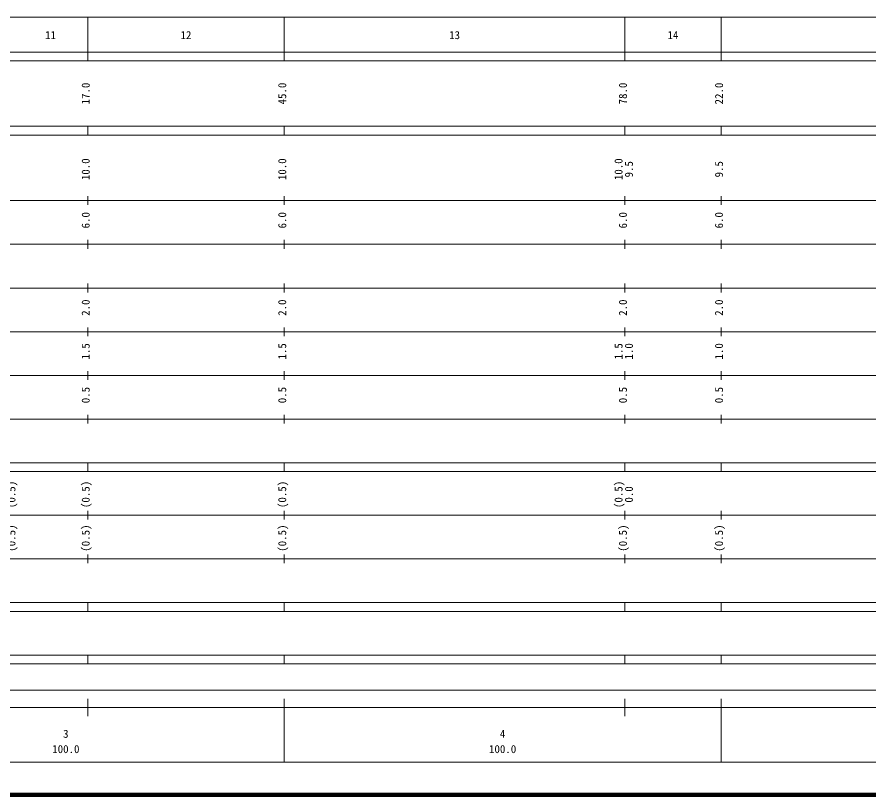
# Model space of a CAD drawing. Units: millimetres on the paper, enlarged 1000 times. Extents: x 40000 to 680000, y 20000 to 380000.
# Drawn here: x 306824 to 501873, y 20000 to 198000 of the extents above; entities that cross this region are included whole.
import ezdxf
from ezdxf.enums import TextEntityAlignment as Align

# ---------------------------------------------------------------- set-up
doc = ezdxf.new("R2010")
doc.units = ezdxf.units.MM
doc.header["$LTSCALE"] = 1000
doc.layers.add('M-TTL', color=2, linetype='Continuous', lineweight=140)
doc.layers.add('M-TTL-BAND', color=7, linetype='Continuous', lineweight=13)
doc.styles.add('ＭＳ ゴシック', font='')
doc.styles.get('ＭＳ ゴシック').set_extended_font_data('MS Gothic')

msp = doc.modelspace()

# ---------------------------------------------------------------- linework, layer by layer
at = {"layer": 'M-TTL'}
msp.add_line((40000, 20000), (680000, 20000), dxfattribs=at)
at = {"layer": 'M-TTL-BAND'}
for p, q in [((68000, 198000), (579000, 198000)), ((323000, 188000), (323000, 198000)), ((368000, 188000), (368000, 198000)), ((446000, 188000), (446000, 198000)), ((468000, 188000), (468000, 198000)), ((40000, 190000), (579000, 190000)), ((40000, 188000), (579000, 188000)), ((40000, 173000), (579000, 173000)), ((323000, 171000), (323000, 173000)), ((368000, 171000), (368000, 173000)), ((446000, 171000), (446000, 173000)), ((468000, 171000), (468000, 173000)), ((40000, 171000), (579000, 171000)), ((323000, 155000), (323000, 157000)), ((368000, 155000), (368000, 157000)), ((446000, 155000), (446000, 157000)), ((468000, 155000), (468000, 157000)), ((40000, 156000), (579000, 156000)), ((323000, 145000), (323000, 147000)), ((368000, 145000), (368000, 147000)), ((446000, 145000), (446000, 147000)), ((468000, 145000), (468000, 147000)), ((46000, 146000), (579000, 146000)), ((323000, 135000), (323000, 137000)), ((368000, 135000), (368000, 137000)), ((446000, 135000), (446000, 137000)), ((468000, 135000), (468000, 137000)), ((52000, 136000), (579000, 136000)), ((323000, 125000), (323000, 127000)), ((368000, 125000), (368000, 127000)), ((446000, 125000), (446000, 127000)), ((468000, 125000), (468000, 127000)), ((46000, 126000), (579000, 126000)), ((52000, 116000), (579000, 116000)), ((323000, 115000), (323000, 117000)), ((368000, 115000), (368000, 117000)), ((446000, 115000), (446000, 117000)), ((468000, 115000), (468000, 117000)), ((46000, 106000), (579000, 106000)), ((323000, 105000), (323000, 107000)), ((368000, 105000), (368000, 107000)), ((446000, 105000), (446000, 107000)), ((468000, 105000), (468000, 107000)), ((40000, 96000), (579000, 96000)), ((323000, 94000), (323000, 96000)), ((368000, 94000), (368000, 96000)), ((446000, 94000), (446000, 96000)), ((468000, 94000), (468000, 96000)), ((40000, 94000), (579000, 94000)), ((49000, 84000), (579000, 84000)), ((323000, 83000), (323000, 85000)), ((368000, 83000), (368000, 85000)), ((446000, 83000), (446000, 85000)), ((468000, 83000), (468000, 85000)), ((323000, 73000), (323000, 75000)), ((368000, 73000), (368000, 75000)), ((446000, 73000), (446000, 75000)), ((468000, 73000), (468000, 75000)), ((40000, 74000), (579000, 74000)), ((40000, 64000), (579000, 64000)), ((323000, 62000), (323000, 64000)), ((368000, 62000), (368000, 64000)), ((446000, 62000), (446000, 64000)), ((468000, 62000), (468000, 64000)), ((40000, 62000), (579000, 62000)), ((40000, 52000), (579000, 52000)), ((323000, 50000), (323000, 52000)), ((368000, 50000), (368000, 52000)), ((446000, 50000), (446000, 52000)), ((468000, 50000), (468000, 52000)), ((40000, 50000), (579000, 50000)), ((71000, 44000), (565000, 44000)), ((323000, 38000), (323000, 42000)), ((368000, 27500), (368000, 42000)), ((446000, 38000), (446000, 42000)), ((468000, 27500), (468000, 42000)), ((40000, 40000), (579000, 40000)), ((68000, 27500), (579000, 27500))]:
    msp.add_line(p, q, dxfattribs=at)

# ---------------------------------------------------------------- texts
at = {"layer": 'M-TTL-BAND', "style": 'ＭＳ ゴシック'}
for s, p in [('11', (314500, 192405)), ('12', (345500, 192405)), ('13', (407000, 192405)), ('14', (457000, 192405)), ('3', (318000, 32523)), ('4', (418000, 32523)), ('100.0', (318000, 29033)), ('100.0', (418000, 29033))]:
    msp.add_text(s, height=1833, dxfattribs=at).set_placement(p, align=Align.BOTTOM_CENTER)
for s, p in [('17.0', (324000, 180500)), ('45.0', (369000, 180500)), ('78.0', (447000, 180500)), ('22.0', (469000, 180500)), ('10.0', (324000, 163174)), ('10.0', (369000, 163174)), ('10.0', (446000, 163174)), ('9.5', (448370, 163174)), ('9.5', (469000, 163174)), ('6.0', (324000, 151500)), ('6.0', (369000, 151500)), ('6.0', (447000, 151500)), ('6.0', (469000, 151500)), ('2.0', (324000, 131500)), ('2.0', (369000, 131500)), ('2.0', (447000, 131500)), ('2.0', (469000, 131500)), ('1.5', (324000, 121500)), ('1.5', (369000, 121500)), ('1.5', (446000, 121500)), ('1.0', (448370, 121500)), ('1.0', (469000, 121500)), ('0.5', (324000, 111500)), ('0.5', (369000, 111500)), ('0.5', (447000, 111500)), ('0.5', (469000, 111500)), ('(0.5)', (307000, 88764)), ('(0.5)', (324000, 88764)), ('(0.5)', (369000, 88764)), ('(0.5)', (446000, 88764)), ('0.0', (448370, 88764)), ('(0.5)', (307000, 78764)), ('(0.5)', (324000, 78764)), ('(0.5)', (369000, 78764)), ('(0.5)', (447000, 78764)), ('(0.5)', (469000, 78764))]:
    msp.add_text(s, height=1833, rotation=90, dxfattribs=at).set_placement(p, align=Align.BOTTOM_CENTER)

doc.saveas('drawing.dxf')
